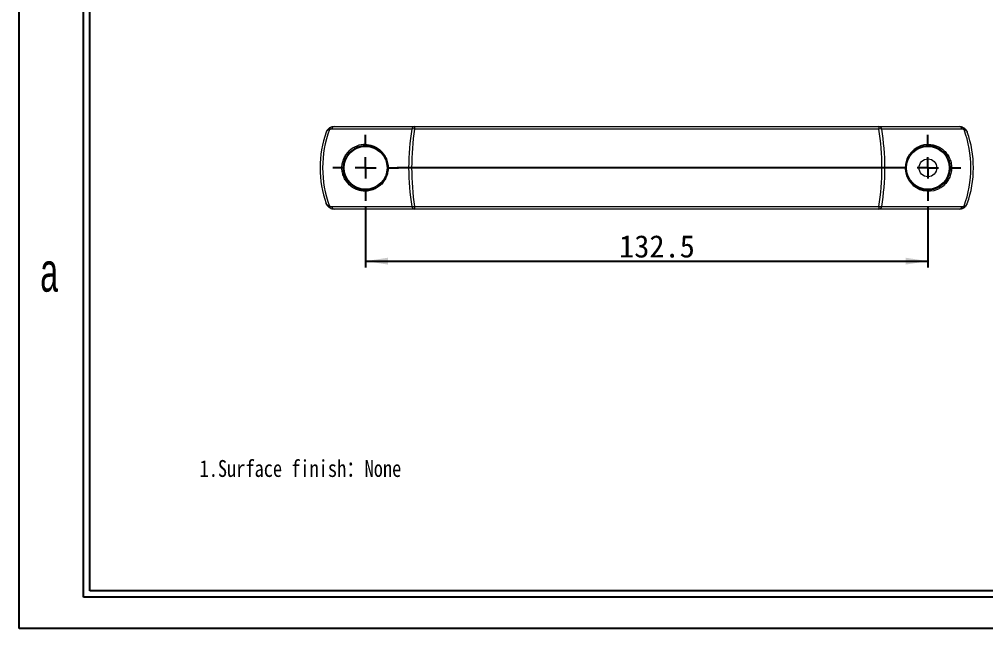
# Model space of a CAD drawing. Header units: millimetres. Extents: x 2 to 443, y 2 to 313.
# Drawn here: x 2.4 to 230.1, y 1.9 to 145.4 of the extents above; entities that cross this region are included whole.
import ezdxf

# ---------------------------------------------------------------- set-up
doc = ezdxf.new("R2010")
doc.units = ezdxf.units.MM
doc.header["$LTSCALE"] = 1.5
doc.layers.add('SLD-0', color=179, linetype='Continuous')
doc.styles.add('SLDTEXTSTYLE0', font='SIMSUN.TTC', dxfattribs={"width": 0.67})
doc.styles.add('SLDTEXTSTYLE15', font='SIMSUN.TTC')
doc.styles.add('SLDTEXTSTYLE4', font='SIMSUN.TTC', dxfattribs={"width": 0.8, "bigfont": 'bigfont'})
doc.styles.add('SLDTEXTSTYLE7', font='GOTHIC.TTF', dxfattribs={"width": 0.61171})
doc.dimstyles.new('SLDDIMSTYLE0', dxfattribs={"dimtxt": 5.25, "dimasz": 5.25, "dimexe": 0, "dimexo": 0.0625, "dimgap": 1.3125, "dimtad": 2, "dimrnd": 1e-09, "dimzin": 12, "dimdsep": 46, "dimtxsty": 'SLDTEXTSTYLE0', "dimsah": 1, "dimcen": 0.09, "dimadec": 0, "dimazin": 3, "dimtfac": 1, "dimtofl": 0, "dimtmove": 0, "dimatfit": 3, "dimfxl": 0, "dimfrac": 2, "dimtolj": 1, "dimtzin": 12, "dimarcsym": 0})

# ---------------------------------------------------------------- blocks, each defined once
blk = doc.blocks.new('_D_2')
at = {"layer": 'SLD-0', "color": 5}
for p, q in [((83.99, 101.16), (83.99, 86.95)), ((216.49, 101.16), (216.49, 86.95)), ((83.99, 88.45), (216.49, 88.45))]:
    blk.add_line(p, q, dxfattribs=at)
for points in [[(83.99, 88.45), (89.24, 87.64), (89.24, 89.26)], [(216.49, 88.45), (211.24, 89.26), (211.24, 87.64)]]:
    blk.add_solid(points, dxfattribs=at)
at = {"layer": 'SLD-0', "color": 5, "insert": (143.72, 94.56), "char_height": 5.25, "attachment_point": 1, "style": 'SLDTEXTSTYLE15'}
blk.add_mtext('132.5', dxfattribs=at)
blk = doc.blocks.new('SW_CENTERMARKSYMBOL_0')
at = {"layer": 'SLD-0', "color": 0}
for p, q in [((0, 5), (0, 7.75)), ((0, 0), (0, 2.5)), ((-5, 0), (-125.05, 0)), ((0, 0), (-2.5, 0)), ((0, 0), (0, -2.5)), ((0, 0), (2.5, 0)), ((5, 0), (7.75, 0)), ((0, -5), (0, -7.75))]:
    blk.add_line(p, q, dxfattribs=at)
blk = doc.blocks.new('SW_CENTERMARKSYMBOL_1')
at = {"layer": 'SLD-0', "color": 0}
for p, q in [((0, 5), (0, 7.75)), ((0, 0), (0, 2.5)), ((-5, 0), (-7.75, 0)), ((0, 0), (-2.5, 0)), ((0, 0), (0, -2.5)), ((0, 0), (2.5, 0)), ((5, 0), (7.75, 0)), ((0, -5), (0, -7.75))]:
    blk.add_line(p, q, dxfattribs=at)

msp = doc.modelspace()

# ---------------------------------------------------------------- linework, layer by layer
at = {"color": 7, "linetype": 'Continuous', "lineweight": 15}
for p, q in [((94.864, 119.528), (75.951, 119.528)), ((76.609, 120.164), (95.522, 120.164)), ((95.522, 120.164), (204.965, 120.164)), ((95.522, 120.164), (95.522, 119.528)), ((204.965, 119.528), (95.522, 119.528)), ((204.965, 120.164), (204.965, 119.528)), ((204.965, 120.164), (223.878, 120.164)), ((224.537, 119.528), (205.624, 119.528)), ((75.951, 101.299), (94.864, 101.299)), ((95.522, 100.664), (76.609, 100.664)), ((95.522, 101.299), (204.965, 101.299)), ((95.522, 101.299), (95.522, 100.664)), ((204.965, 100.664), (95.522, 100.664)), ((204.965, 101.299), (204.965, 100.664)), ((223.878, 100.664), (204.965, 100.664)), ((205.624, 101.299), (224.537, 101.299))]:
    msp.add_line(p, q, dxfattribs=at)
for centre, radius in [((83.994, 110.414), 5.05), ((216.494, 110.414), 5.05), ((216.494, 110.414), 2.1)]:
    msp.add_circle(centre, radius, dxfattribs=at)
for centre, radius, start, end in [((98.264, 110.414), 25, 160.30844, 199.69156), ((75.992, 119.52), 0.519, 126.86831, 192.34994), ((76.703, 119.407), 0.762, 97.09261, 170.86878), ((95.616, 119.407), 0.762, 97.0923, 170.86909), ((95.193, 117.444), 2.11, 81.02382, 98.97618), ((204.871, 119.407), 0.762, 9.13091, 82.9077), ((205.294, 117.444), 2.11, 81.02382, 98.97618), ((223.784, 119.407), 0.762, 9.13122, 82.90739), ((224.496, 119.52), 0.519, 347.65006, 53.13169), ((202.223, 110.414), 25, 340.30844, 19.69156), ((75.992, 101.307), 0.519, 167.65006, 233.13169), ((76.703, 101.42), 0.762, 189.13122, 262.90739), ((95.193, 103.383), 2.11, 261.02382, 278.97618), ((95.616, 101.42), 0.762, 189.13091, 262.9077), ((205.294, 103.383), 2.11, 261.02382, 278.97618), ((204.871, 101.42), 0.762, 277.0923, 350.86909), ((223.784, 101.42), 0.762, 277.09261, 350.86878), ((224.496, 101.307), 0.519, 306.86831, 12.34994)]:
    msp.add_arc(centre, radius, start, end, dxfattribs=at)
at = {"color": 8, "linetype": 'Continuous', "lineweight": 15}
for centre, radius, start, end in [((83.858, 110.478), 5.43, 88.17624, 134.33658), ((216.64, 110.428), 5.48, 91.95913, 311.76222)]:
    msp.add_arc(centre, radius, start, end, dxfattribs=at)
at = {"color": 7, "linetype": 'Continuous', "lineweight": 15}
for centre, ratio, start_param, end_param in [((98.264, 110.414), 0.9765685, 1.2027209, 1.9388717), ((104.779, 110.414), 0.4259293, 1.197611, 1.9439816), ((104.779, 110.414), 0.397645, 1.197611, 1.9439816), ((195.708, 110.414), 0.397645, 4.3392037, 5.0855743), ((195.708, 110.414), 0.4259293, 4.3392037, 5.0855743), ((202.223, 110.414), 0.9765685, 4.3443136, 5.0804644)]:
    msp.add_ellipse(centre, major_axis=(0, 25), ratio=ratio, start_param=start_param, end_param=end_param, dxfattribs=at)
for points, knots in [([(75.68, 119.935), (75.454, 119.816), (75.261, 119.662), (75.016, 119.38), (74.944, 119.279), (74.82, 119.066), (74.767, 118.952), (74.726, 118.838)], [0, 0, 0, 0, 0.5, 0.5, 0.75, 0.75, 1, 1, 1, 1]), ([(75.485, 119.409), (75.287, 119.364), (75.123, 119.29), (74.93, 119.143), (74.875, 119.089), (74.785, 118.97), (74.75, 118.905), (74.726, 118.838)], [0, 0, 0, 0, 0.5, 0.5, 0.75, 0.75, 1, 1, 1, 1]), ([(75.951, 119.528), (75.876, 119.528), (75.8, 119.52), (75.644, 119.482), (75.564, 119.452), (75.485, 119.409)], [0, 0, 0, 0, 0.5, 0.5, 1, 1, 1, 1]), ([(75.68, 119.935), (75.829, 120.013), (75.985, 120.071), (76.295, 120.145), (76.452, 120.164), (76.609, 120.164)], [0, 0, 0, 0, 0.5, 0.5, 1, 1, 1, 1]), ([(223.878, 120.164), (224.036, 120.164), (224.192, 120.145), (224.502, 120.071), (224.658, 120.013), (224.807, 119.935)], [0, 0, 0, 0, 0.5, 0.5, 1, 1, 1, 1]), ([(225.002, 119.409), (224.923, 119.452), (224.843, 119.482), (224.688, 119.52), (224.611, 119.528), (224.537, 119.528)], [0, 0, 0, 0, 0.5, 0.5, 1, 1, 1, 1]), ([(224.807, 119.935), (225.033, 119.816), (225.227, 119.662), (225.471, 119.38), (225.543, 119.279), (225.668, 119.066), (225.72, 118.952), (225.761, 118.838)], [0, 0, 0, 0, 0.5, 0.5, 0.75, 0.75, 1, 1, 1, 1]), ([(225.002, 119.409), (225.2, 119.364), (225.364, 119.29), (225.558, 119.143), (225.612, 119.089), (225.702, 118.97), (225.737, 118.905), (225.761, 118.838)], [0, 0, 0, 0, 0.5, 0.5, 0.75, 0.75, 1, 1, 1, 1]), ([(79.583, 107), (79.385, 107.253), (79.206, 107.525), (78.894, 108.111), (78.76, 108.428), (78.554, 109.082), (78.48, 109.423), (78.399, 110.124), (78.392, 110.473), (78.443, 111.17), (78.503, 111.521), (78.682, 112.184), (78.8, 112.501), (79.018, 112.954), (79.098, 113.103), (79.266, 113.385), (79.356, 113.521), (79.637, 113.909), (79.843, 114.146), (80.064, 114.362)], [0, 0, 0, 0, 0.125, 0.125, 0.25, 0.25, 0.375, 0.375, 0.5, 0.5, 0.625, 0.625, 0.75, 0.75, 0.8125, 0.8125, 0.875, 0.875, 1, 1, 1, 1]), ([(84.163, 115.661), (83.869, 115.671), (83.571, 115.655), (82.975, 115.573), (82.676, 115.506), (82.077, 115.311), (81.774, 115.183), (81.185, 114.862), (80.899, 114.67), (80.488, 114.326), (80.353, 114.201), (80.094, 113.934), (79.971, 113.792), (79.737, 113.492), (79.626, 113.333), (79.419, 112.997), (79.323, 112.819), (79.066, 112.269), (78.935, 111.881), (78.808, 111.261), (78.778, 111.049), (78.744, 110.628), (78.739, 110.416), (78.756, 109.994), (78.778, 109.78), (78.846, 109.362), (78.892, 109.157), (79.065, 108.559), (79.228, 108.176), (79.521, 107.657), (79.627, 107.492), (79.855, 107.178), (79.976, 107.029), (80.354, 106.612), (80.625, 106.372), (81.196, 105.957), (81.489, 105.788), (82.082, 105.513), (82.382, 105.407), (82.988, 105.251), (83.289, 105.203), (83.886, 105.156), (84.182, 105.159), (85.047, 105.238), (85.598, 105.381), (86.392, 105.735), (86.65, 105.876), (87.144, 106.204), (87.381, 106.391), (87.834, 106.82), (88.051, 107.065), (88.348, 107.476), (88.442, 107.62), (88.62, 107.926), (88.704, 108.088), (88.935, 108.601), (89.059, 108.973), (89.182, 109.582), (89.211, 109.789), (89.244, 110.21), (89.248, 110.427), (89.23, 110.852), (89.208, 111.061), (89.14, 111.471), (89.094, 111.674), (88.984, 112.056), (88.92, 112.239), (88.776, 112.589), (88.695, 112.757), (88.438, 113.232), (88.245, 113.511), (87.827, 114.016), (87.601, 114.24), (87.134, 114.632), (86.89, 114.802), (86.385, 115.097), (86.122, 115.222), (85.312, 115.528), (84.75, 115.642), (84.163, 115.661)], [0, 0, 0, 0, 0.03125, 0.03125, 0.0625, 0.0625, 0.09375, 0.09375, 0.125, 0.125, 0.140625, 0.140625, 0.15625, 0.15625, 0.171875, 0.171875, 0.1875, 0.1875, 0.21875, 0.21875, 0.234375, 0.234375, 0.25, 0.25, 0.265625, 0.265625, 0.28125, 0.28125, 0.3125, 0.3125, 0.328125, 0.328125, 0.34375, 0.34375, 0.375, 0.375, 0.40625, 0.40625, 0.4375, 0.4375, 0.46875, 0.46875, 0.5, 0.5, 0.5625, 0.5625, 0.59375, 0.59375, 0.625, 0.625, 0.65625, 0.65625, 0.671875, 0.671875, 0.6875, 0.6875, 0.71875, 0.71875, 0.734375, 0.734375, 0.75, 0.75, 0.765625, 0.765625, 0.78125, 0.78125, 0.796875, 0.796875, 0.8125, 0.8125, 0.84375, 0.84375, 0.875, 0.875, 0.90625, 0.90625, 0.9375, 0.9375, 1, 1, 1, 1]), ([(216.321, 115.661), (216.028, 115.651), (215.738, 115.617), (215.173, 115.503), (214.898, 115.424), (214.362, 115.22), (214.102, 115.097), (213.595, 114.801), (213.347, 114.628), (212.879, 114.233), (212.656, 114.012), (212.238, 113.506), (212.043, 113.221), (211.787, 112.748), (211.708, 112.582), (211.564, 112.229), (211.499, 112.044), (211.39, 111.661), (211.345, 111.463), (211.278, 111.05), (211.257, 110.838), (211.239, 110.417), (211.243, 110.205), (211.278, 109.781), (211.307, 109.572), (211.389, 109.17), (211.441, 108.974), (211.564, 108.599), (211.633, 108.421), (211.862, 107.914), (212.045, 107.606), (212.44, 107.061), (212.653, 106.821), (213.106, 106.391), (213.347, 106.201), (213.841, 105.874), (214.095, 105.735), (214.62, 105.501), (214.89, 105.407), (215.446, 105.261), (215.732, 105.211), (216.311, 105.159), (216.607, 105.157), (217.201, 105.203), (217.5, 105.252), (218.1, 105.406), (218.403, 105.512), (219, 105.789), (219.292, 105.958), (219.856, 106.367), (220.132, 106.61), (220.633, 107.163), (220.862, 107.474), (221.257, 108.17), (221.416, 108.542), (221.59, 109.138), (221.638, 109.345), (221.707, 109.763), (221.729, 109.973), (221.748, 110.394), (221.744, 110.606), (221.712, 111.031), (221.682, 111.243), (221.599, 111.654), (221.546, 111.855), (221.417, 112.249), (221.34, 112.442), (221.083, 112.995), (220.875, 113.331), (220.402, 113.94), (220.143, 114.205), (219.731, 114.551), (219.588, 114.658), (219.301, 114.854), (219.156, 114.942), (218.716, 115.182), (218.418, 115.309), (217.814, 115.505), (217.511, 115.573), (216.912, 115.656), (216.615, 115.671), (216.321, 115.661)], [0, 0, 0, 0, 0.03125, 0.03125, 0.0625, 0.0625, 0.09375, 0.09375, 0.125, 0.125, 0.15625, 0.15625, 0.1875, 0.1875, 0.203125, 0.203125, 0.21875, 0.21875, 0.234375, 0.234375, 0.25, 0.25, 0.265625, 0.265625, 0.28125, 0.28125, 0.296875, 0.296875, 0.3125, 0.3125, 0.34375, 0.34375, 0.375, 0.375, 0.40625, 0.40625, 0.4375, 0.4375, 0.46875, 0.46875, 0.5, 0.5, 0.53125, 0.53125, 0.5625, 0.5625, 0.59375, 0.59375, 0.625, 0.625, 0.65625, 0.65625, 0.6875, 0.6875, 0.71875, 0.71875, 0.734375, 0.734375, 0.75, 0.75, 0.765625, 0.765625, 0.78125, 0.78125, 0.796875, 0.796875, 0.8125, 0.8125, 0.84375, 0.84375, 0.875, 0.875, 0.890625, 0.890625, 0.90625, 0.90625, 0.9375, 0.9375, 0.96875, 0.96875, 1, 1, 1, 1]), ([(219.911, 114.802), (220.199, 114.584), (220.471, 114.334), (220.847, 113.904), (220.968, 113.75), (221.195, 113.428), (221.3, 113.26), (221.591, 112.733), (221.753, 112.346), (221.927, 111.744), (221.974, 111.539), (222.044, 111.121), (222.067, 110.906), (222.1, 110.267), (222.072, 109.845), (221.92, 109.006), (221.797, 108.607), (221.476, 107.859), (221.273, 107.503), (220.818, 106.872), (220.564, 106.59), (220.29, 106.34)], [0, 0, 0, 0, 0.125, 0.125, 0.1875, 0.1875, 0.25, 0.25, 0.375, 0.375, 0.4375, 0.4375, 0.5, 0.5, 0.625, 0.625, 0.75, 0.75, 0.875, 0.875, 1, 1, 1, 1]), ([(88.444, 113.301), (88.555, 113.139), (88.885, 112.659), (89.204, 111.657), (89.346, 110.417), (89.208, 109.184), (88.837, 108.046), (88.421, 107.474), (88.224, 107.204)], [0, 0, 0, 0, 0.1023351, 0.3024194, 0.4658664, 0.6291317, 0.8246284, 1, 1, 1, 1]), ([(75.485, 101.418), (75.287, 101.463), (75.123, 101.537), (74.93, 101.685), (74.875, 101.739), (74.785, 101.858), (74.75, 101.923), (74.726, 101.99)], [0, 0, 0, 0, 0.5, 0.5, 0.75, 0.75, 1, 1, 1, 1]), ([(75.68, 100.892), (75.454, 101.011), (75.261, 101.166), (75.016, 101.448), (74.944, 101.549), (74.82, 101.762), (74.767, 101.876), (74.726, 101.99)], [0, 0, 0, 0, 0.5, 0.5, 0.75, 0.75, 1, 1, 1, 1]), ([(75.485, 101.418), (75.564, 101.375), (75.644, 101.346), (75.8, 101.308), (75.876, 101.299), (75.951, 101.299)], [0, 0, 0, 0, 0.5, 0.5, 1, 1, 1, 1]), ([(76.609, 100.664), (76.452, 100.664), (76.295, 100.682), (75.985, 100.757), (75.829, 100.814), (75.68, 100.892)], [0, 0, 0, 0, 0.5, 0.5, 1, 1, 1, 1]), ([(224.807, 100.892), (224.658, 100.814), (224.502, 100.757), (224.192, 100.682), (224.036, 100.664), (223.878, 100.664)], [0, 0, 0, 0, 0.5, 0.5, 1, 1, 1, 1]), ([(224.537, 101.299), (224.611, 101.299), (224.688, 101.308), (224.843, 101.346), (224.923, 101.375), (225.002, 101.418)], [0, 0, 0, 0, 0.5, 0.5, 1, 1, 1, 1]), ([(224.807, 100.892), (225.033, 101.011), (225.227, 101.166), (225.471, 101.448), (225.543, 101.549), (225.668, 101.762), (225.72, 101.876), (225.761, 101.99)], [0, 0, 0, 0, 0.5, 0.5, 0.75, 0.75, 1, 1, 1, 1]), ([(225.002, 101.418), (225.2, 101.463), (225.364, 101.537), (225.558, 101.685), (225.612, 101.739), (225.702, 101.858), (225.737, 101.923), (225.761, 101.99)], [0, 0, 0, 0, 0.5, 0.5, 0.75, 0.75, 1, 1, 1, 1])]:
    msp.add_open_spline(points, degree=3, knots=knots, dxfattribs=at)
at = {"color": 8, "linetype": 'Continuous', "lineweight": 15}
for points, knots in [([(84.031, 115.905), (84.361, 115.876), (85.025, 115.819), (86.047, 115.486), (87.081, 114.891), (87.933, 114.166), (88.32, 113.511), (88.444, 113.301)], [0, 0, 0, 0, 0.1928307, 0.3888733, 0.6314634, 0.8823815, 1, 1, 1, 1]), ([(216.453, 115.905), (216.739, 115.914), (217.028, 115.901), (217.61, 115.827), (217.904, 115.765), (218.492, 115.587), (218.783, 115.472), (219.355, 115.184), (219.638, 115.01), (219.911, 114.802)], [0, 0, 0, 0, 0.25, 0.25, 0.5, 0.5, 0.75, 0.75, 1, 1, 1, 1]), ([(88.224, 107.204), (88.143, 107.071), (87.85, 106.591), (87.18, 106.036), (86.223, 105.413), (85.074, 105.007), (83.803, 104.869), (82.62, 105.022), (81.582, 105.389), (80.555, 105.959), (79.936, 106.622), (79.583, 107)], [0, 0, 0, 0, 0.0417184, 0.1513119, 0.2638118, 0.4027788, 0.5457526, 0.6750199, 0.7709298, 0.8693569, 1, 1, 1, 1])]:
    msp.add_open_spline(points, degree=3, knots=knots, dxfattribs=at)
at = {"layer": 'SLD-0'}
for p, q in [((2.386, 1.941), (2.386, 313.011)), ((19.012, 10.828), (19.012, 296.716)), ((433.772, 10.828), (19.012, 10.828)), ((442.66, 1.941), (2.386, 1.941))]:
    msp.add_line(p, q, dxfattribs=at)
at = {"layer": 'SLD-0', "color": 6, "linetype": 'Continuous'}
for p, q in [((17.531, 9.347), (17.531, 298.198)), ((435.253, 9.347), (17.531, 9.347))]:
    msp.add_line(p, q, dxfattribs=at)

# ---------------------------------------------------------------- block references
at = {"layer": 'SLD-0', "color": 1}
for name, p in [('SW_CENTERMARKSYMBOL_1', (83.994, 110.414)), ('SW_CENTERMARKSYMBOL_0', (216.494, 110.414))]:
    msp.add_blockref(name, p, dxfattribs=at)

# ---------------------------------------------------------------- texts
at = {"layer": 'SLD-0', "insert": (7.32, 90.527), "char_height": 9.258, "attachment_point": 1, "style": 'SLDTEXTSTYLE7'}
msp.add_mtext('a', dxfattribs=at)
at = {"layer": 'SLD-0', "color": 5, "insert": (44.863, 41.625), "char_height": 3.96875, "attachment_point": 1, "style": 'SLDTEXTSTYLE4'}
msp.add_mtext('1.Surface finish\\M+18146None', dxfattribs=at)

# ---------------------------------------------------------------- dimensions: what is measured, and where the dimension line sits
at = {"layer": 'SLD-0', "color": 5}
dim = msp.add_linear_dim(base=(216.494, 88.452), p1=(83.994, 102.664), p2=(216.494, 102.664), dimstyle='SLDDIMSTYLE0', dxfattribs=at)
dim.commit()
dim.dimension.update_dxf_attribs({"geometry": '_D_2', "text_midpoint": (148.828, 88.452), "dimtype": 160})

doc.saveas('drawing.dxf')
